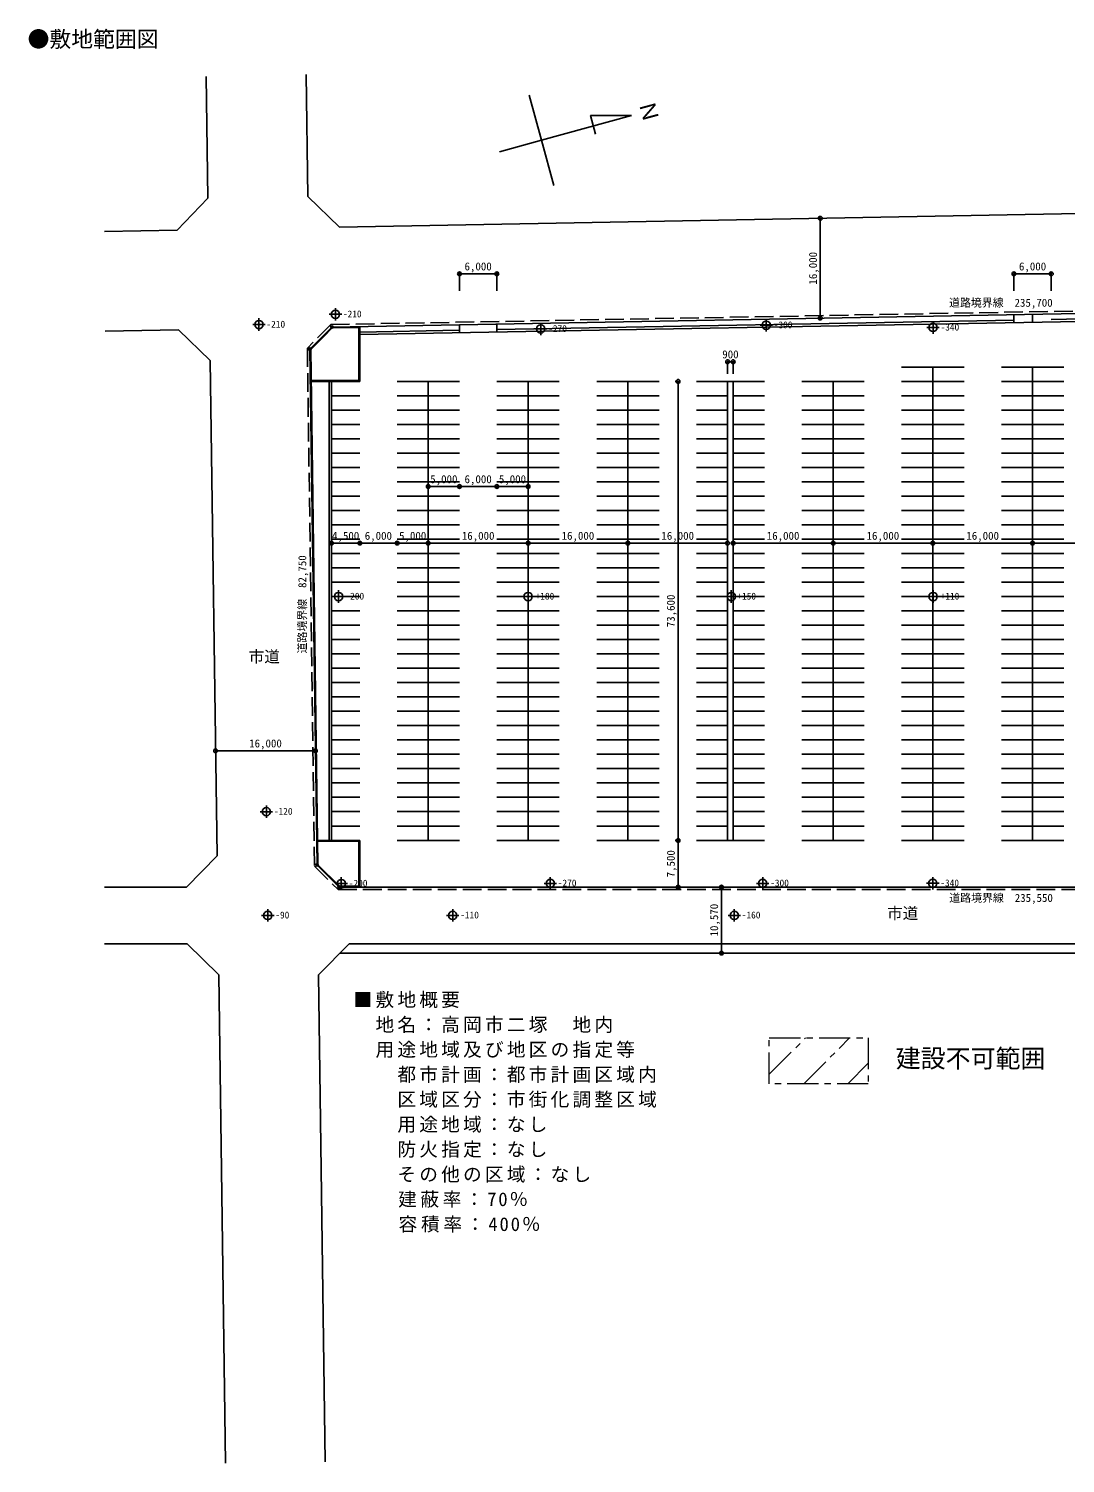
# Model space of a CAD drawing. Units: millimetres at full size, sheet at 1:1000, with parts at other scales. Extents: x -222432 to 152830, y -123842 to 155888.
# Drawn here: x -222432 to -56212, y -74157 to 155888 of the extents above; entities that cross this region are included whole.
import ezdxf
from ezdxf.enums import TextEntityAlignment as Align

# ---------------------------------------------------------------- set-up
doc = ezdxf.new("R2010")
doc.units = ezdxf.units.MM
doc.header["$LTSCALE"] = 1000
doc.header["$PDMODE"] = 32
doc.header["$PDSIZE"] = 600
doc.linetypes.add('CHAIN1', pattern=[8, 5, -1, 1, -1])
doc.linetypes.add('DASHED3', pattern=[4, 3, -1])
for name, color, linetype in [('0-0', 4, 'Continuous'), ('0-8', 4, 'Continuous'), ('3-1', 6, 'Continuous'), ('3-2', 6, 'Continuous'), ('3-3', 6, 'Continuous'), ('8-0', 4, 'Continuous'), ('8-1', 4, 'Continuous'), ('9-0', 6, 'Continuous')]:
    doc.layers.add(name, color=color, linetype=linetype)
doc.layers.add('E-0', color=134, linetype='CHAIN1', lineweight=9)
doc.styles.add('ＭＳ ゴシック', font='')
doc.styles.get('ＭＳ ゴシック').set_extended_font_data('MS Gothic')

msp = doc.modelspace()

# ---------------------------------------------------------------- linework, layer by layer
at = {"layer": '0-0'}
for p, q in [((-193955, 148231), (-193683, 128690)), ((-177957, 148533), (-177686, 128982)), ((-177686, 128982), (-172617, 124074)), ((-193683, 128690), (-198613, 123599)), ((-172617, 124074), (39263, 127943)), ((-210250, 123387), (-198613, 123599)), ((-173811, 108050), (39555, 111945)), ((-210176, 107386), (-198391, 107601)), ((-198391, 107601), (-193323, 102693)), ((-177346, 104514), (-176198, 21772)), ((-193323, 102693), (-192220, 23236)), ((-197151, 18237), (-192220, 23236)), ((-176198, 21772), (-172663, 18237)), ((-210250, 18237), (-197151, 18237)), ((-172663, 18237), (80087, 18237)), ((-210250, 9167), (-197025, 9167)), ((-191956, 4167), (-197025, 9167)), ((-171023, 9167), (-175954, 4167)), ((-172503, 7667), (80087, 7667)), ((-171023, 9167), (80087, 9167)), ((-191956, 4167), (-190869, -74157)), ((-175954, 4167), (-174870, -73935))]:
    msp.add_line(p, q, dxfattribs=at)
at = {"layer": '0-0', "color": 7}
for q in [(-142199, 145228), (-125751, 141956), (-146912, 136162), (-138238, 130761)]:
    msp.add_line((-140219, 137995), q, dxfattribs=at)
at = {"layer": '0-0', "color": 7, "linetype": 'DASHED3'}
for p, q in [((-173984, 108447), (39548, 112345)), ((-173977, 108450), (-177746, 104680)), ((-177749, 104674), (-176596, 21601)), ((-176598, 21606), (-172831, 17840)), ((-172831, 17837), (80087, 17837))]:
    msp.add_line(p, q, dxfattribs=at)
at = {"layer": '0-0', "color": 7}
msp.add_lwpolyline([(-125751, 141956), (-132346, 141956), (-131547, 138976)], dxfattribs=at)
at = {"layer": '0-0'}
msp.add_lwpolyline([(-173811, 108050), (-175235, 106626), (-177346, 104514)], dxfattribs=at)
for centre in [(-173811, 108050), (-177346, 104514), (-176198, 21772), (-172663, 18237)]:
    msp.add_circle(centre, 200, dxfattribs=at)
at = {"layer": '3-1'}
for p, q in [((-169356, 106831), (59847, 111016)), ((-58456, 109256), (25344, 110786)), ((-169356, 99337), (-169356, 108131)), ((-153356, 107123), (-153356, 108423)), ((-147356, 107633), (-64456, 109146)), ((-147356, 107232), (-147356, 108533)), ((-64456, 108746), (-64456, 110046)), ((-61456, 108801), (-61456, 110101)), ((-175129, 106520), (-177196, 104453)), ((-173748, 107901), (-175129, 106520)), ((-173748, 107901), (-169506, 107978)), ((-169506, 99487), (-169506, 107978)), ((-169356, 107231), (-153356, 107523)), ((-177196, 104453), (-176049, 21835)), ((-82456, 101637), (-72456, 101637)), ((-66456, 101637), (-56456, 101637)), ((-173856, 96469), (-173856, 25737)), ((-169506, 25587), (-169506, 18387)), ((-169356, 25737), (-169356, 18237)), ((-176049, 21835), (-172601, 18387)), ((-172601, 18387), (-169506, 18387))]:
    msp.add_line(p, q, dxfattribs=at)
at = {"layer": '3-2'}
for p, q in [((-177127, 99487), (-169506, 99487)), ((-177127, 99337), (-169356, 99337)), ((-174256, 99337), (-174256, 25737)), ((-173856, 99337), (-173856, 25737)), ((-176103, 25737), (-169356, 25737)), ((-176101, 25587), (-169506, 25587))]:
    msp.add_line(p, q, dxfattribs=at)
at = {"layer": '3-3'}
for p, q in [((-77456, 25737), (-77456, 101637)), ((-61456, 25737), (-61456, 101637)), ((-173856, 99337), (-169356, 99337)), ((-163356, 99337), (-153356, 99337)), ((-158356, 25737), (-158356, 99337)), ((-147356, 99337), (-137356, 99337)), ((-142356, 25737), (-142356, 99337)), ((-131356, 99337), (-121356, 99337)), ((-126356, 25737), (-126356, 99337)), ((-115356, 99337), (-104456, 99337)), ((-110356, 25737), (-110356, 99337)), ((-109456, 25737), (-109456, 99337)), ((-98456, 99337), (-88456, 99337)), ((-93456, 25737), (-93456, 99337)), ((-82456, 99337), (-72456, 99337)), ((-66456, 99337), (-56456, 99337)), ((-173856, 97037), (-169356, 97037)), ((-163356, 97037), (-153356, 97037)), ((-147356, 97037), (-137356, 97037)), ((-131356, 97037), (-121356, 97037)), ((-115356, 97037), (-110356, 97037)), ((-109456, 97037), (-104456, 97037)), ((-98456, 97037), (-88456, 97037)), ((-82456, 97037), (-72456, 97037)), ((-66456, 97037), (-56456, 97037)), ((-173856, 94737), (-169356, 94737)), ((-163356, 94737), (-153356, 94737)), ((-147356, 94737), (-137356, 94737)), ((-131356, 94737), (-121356, 94737)), ((-115356, 94737), (-110356, 94737)), ((-109456, 94737), (-104456, 94737)), ((-98456, 94737), (-88456, 94737)), ((-82456, 94737), (-72456, 94737)), ((-66456, 94737), (-56456, 94737)), ((-173856, 92437), (-169356, 92437)), ((-163356, 92437), (-153356, 92437)), ((-147356, 92437), (-137356, 92437)), ((-131356, 92437), (-121356, 92437)), ((-115356, 92437), (-110356, 92437)), ((-109456, 92437), (-104456, 92437)), ((-98456, 92437), (-88456, 92437)), ((-82456, 92437), (-72456, 92437)), ((-66456, 92437), (-56456, 92437)), ((-173856, 90137), (-169356, 90137)), ((-163356, 90137), (-153356, 90137)), ((-147356, 90137), (-137356, 90137)), ((-131356, 90137), (-121356, 90137)), ((-115356, 90137), (-110356, 90137)), ((-109456, 90137), (-104456, 90137)), ((-98456, 90137), (-88456, 90137)), ((-82456, 90137), (-72456, 90137)), ((-66456, 90137), (-56456, 90137)), ((-173856, 87837), (-169356, 87837)), ((-163356, 87837), (-153356, 87837)), ((-131356, 87837), (-121356, 87837)), ((-115356, 87837), (-110356, 87837)), ((-109456, 87837), (-104456, 87837)), ((-98456, 87837), (-88456, 87837)), ((-82456, 87837), (-72456, 87837)), ((-66456, 87837), (-56456, 87837)), ((-173856, 85537), (-169356, 85537)), ((-163356, 85537), (-153356, 85537)), ((-147356, 85537), (-137356, 85537)), ((-131356, 85537), (-121356, 85537)), ((-115356, 85537), (-110356, 85537)), ((-109456, 85537), (-104456, 85537)), ((-98456, 85537), (-88456, 85537)), ((-82456, 85537), (-72456, 85537)), ((-66456, 85537), (-56456, 85537)), ((-173856, 83237), (-169356, 83237)), ((-163356, 83237), (-153356, 83237)), ((-147356, 83237), (-137356, 83237)), ((-131356, 83237), (-121356, 83237)), ((-115356, 83237), (-110356, 83237)), ((-109456, 83237), (-104456, 83237)), ((-98456, 83237), (-88456, 83237)), ((-82456, 83237), (-72456, 83237)), ((-66456, 83237), (-56456, 83237)), ((-173856, 80937), (-169356, 80937)), ((-163356, 80937), (-153356, 80937)), ((-147356, 80937), (-137356, 80937)), ((-131356, 80937), (-121356, 80937)), ((-115356, 80937), (-110356, 80937)), ((-109456, 80937), (-104456, 80937)), ((-98456, 80937), (-88456, 80937)), ((-82456, 80937), (-72456, 80937)), ((-66456, 80937), (-56456, 80937)), ((-173856, 78637), (-169356, 78637)), ((-163356, 78637), (-153356, 78637)), ((-147356, 78637), (-137356, 78637)), ((-131356, 78637), (-121356, 78637)), ((-115356, 78637), (-110356, 78637)), ((-109456, 78637), (-104456, 78637)), ((-98456, 78637), (-88456, 78637)), ((-82456, 78637), (-72456, 78637)), ((-66456, 78637), (-56456, 78637)), ((-173856, 76337), (-169356, 76337)), ((-163356, 76337), (-153356, 76337)), ((-147356, 76337), (-137356, 76337)), ((-131356, 76337), (-121356, 76337)), ((-115356, 76337), (-110356, 76337)), ((-109456, 76337), (-104456, 76337)), ((-98456, 76337), (-88456, 76337)), ((-82456, 76337), (-72456, 76337)), ((-66456, 76337), (-56456, 76337)), ((-173856, 74037), (-169356, 74037)), ((-163356, 74037), (-153356, 74037)), ((-147356, 74037), (-137356, 74037)), ((-131356, 74037), (-121356, 74037)), ((-115356, 74037), (-110356, 74037)), ((-109456, 74037), (-104456, 74037)), ((-98456, 74037), (-88456, 74037)), ((-82456, 74037), (-72456, 74037)), ((-66456, 74037), (-56456, 74037)), ((-173856, 71737), (-169356, 71737)), ((-163356, 71737), (-153356, 71737)), ((-147356, 71737), (-137356, 71737)), ((-131356, 71737), (-121356, 71737)), ((-115356, 71737), (-110356, 71737)), ((-109456, 71737), (-104456, 71737)), ((-98456, 71737), (-88456, 71737)), ((-82456, 71737), (-72456, 71737)), ((-66456, 71737), (-56456, 71737)), ((-173856, 69437), (-169356, 69437)), ((-163356, 69437), (-153356, 69437)), ((-147356, 69437), (-137356, 69437)), ((-131356, 69437), (-121356, 69437)), ((-115356, 69437), (-110356, 69437)), ((-109456, 69437), (-104456, 69437)), ((-98456, 69437), (-88456, 69437)), ((-82456, 69437), (-72456, 69437)), ((-66456, 69437), (-56456, 69437)), ((-173856, 67137), (-169356, 67137)), ((-163356, 67137), (-153356, 67137)), ((-147356, 67137), (-137356, 67137)), ((-131356, 67137), (-121356, 67137)), ((-115356, 67137), (-110356, 67137)), ((-109456, 67137), (-104456, 67137)), ((-98456, 67137), (-88456, 67137)), ((-82456, 67137), (-72456, 67137)), ((-66456, 67137), (-56456, 67137)), ((-173856, 64837), (-169356, 64837)), ((-163356, 64837), (-153356, 64837)), ((-147356, 64837), (-137356, 64837)), ((-131356, 64837), (-121356, 64837)), ((-115356, 64837), (-110356, 64837)), ((-109456, 64837), (-104456, 64837)), ((-98456, 64837), (-88456, 64837)), ((-82456, 64837), (-72456, 64837)), ((-66456, 64837), (-56456, 64837)), ((-173856, 62537), (-169356, 62537)), ((-163356, 62537), (-153356, 62537)), ((-147356, 62537), (-137356, 62537)), ((-131356, 62537), (-121356, 62537)), ((-115356, 62537), (-110356, 62537)), ((-109456, 62537), (-104456, 62537)), ((-98456, 62537), (-88456, 62537)), ((-82456, 62537), (-72456, 62537)), ((-66456, 62537), (-56456, 62537)), ((-173856, 60237), (-169356, 60237)), ((-163356, 60237), (-153356, 60237)), ((-147356, 60237), (-137356, 60237)), ((-131356, 60237), (-121356, 60237)), ((-115356, 60237), (-110356, 60237)), ((-109456, 60237), (-104456, 60237)), ((-98456, 60237), (-88456, 60237)), ((-82456, 60237), (-72456, 60237)), ((-66456, 60237), (-56456, 60237)), ((-173856, 57937), (-169356, 57937)), ((-163356, 57937), (-153356, 57937)), ((-147356, 57937), (-137356, 57937)), ((-131356, 57937), (-121356, 57937)), ((-115356, 57937), (-110356, 57937)), ((-109456, 57937), (-104456, 57937)), ((-98456, 57937), (-88456, 57937)), ((-82456, 57937), (-72456, 57937)), ((-66456, 57937), (-56456, 57937)), ((-173856, 55637), (-169356, 55637)), ((-163356, 55637), (-153356, 55637)), ((-147356, 55637), (-137356, 55637)), ((-131356, 55637), (-121356, 55637)), ((-115356, 55637), (-110356, 55637)), ((-109456, 55637), (-104456, 55637)), ((-98456, 55637), (-88456, 55637)), ((-82456, 55637), (-72456, 55637)), ((-66456, 55637), (-56456, 55637)), ((-173856, 53337), (-169356, 53337)), ((-163356, 53337), (-153356, 53337)), ((-147356, 53337), (-137356, 53337)), ((-131356, 53337), (-121356, 53337)), ((-115356, 53337), (-110356, 53337)), ((-109456, 53337), (-104456, 53337)), ((-98456, 53337), (-88456, 53337)), ((-82456, 53337), (-72456, 53337)), ((-66456, 53337), (-56456, 53337)), ((-173856, 51037), (-169356, 51037)), ((-163356, 51037), (-153356, 51037)), ((-147356, 51037), (-137356, 51037)), ((-131356, 51037), (-121356, 51037)), ((-115356, 51037), (-110356, 51037)), ((-109456, 51037), (-104456, 51037)), ((-98456, 51037), (-88456, 51037)), ((-82456, 51037), (-72456, 51037)), ((-66456, 51037), (-56456, 51037)), ((-173856, 48737), (-169356, 48737)), ((-163356, 48737), (-153356, 48737)), ((-147356, 48737), (-137356, 48737)), ((-131356, 48737), (-121356, 48737)), ((-115356, 48737), (-110356, 48737)), ((-109456, 48737), (-104456, 48737)), ((-98456, 48737), (-88456, 48737)), ((-82456, 48737), (-72456, 48737)), ((-66456, 48737), (-56456, 48737)), ((-173856, 46437), (-169356, 46437)), ((-163356, 46437), (-153356, 46437)), ((-147356, 46437), (-137356, 46437)), ((-131356, 46437), (-121356, 46437)), ((-115356, 46437), (-110356, 46437)), ((-109456, 46437), (-104456, 46437)), ((-98456, 46437), (-88456, 46437)), ((-82456, 46437), (-72456, 46437)), ((-66456, 46437), (-56456, 46437)), ((-173856, 44137), (-169356, 44137)), ((-163356, 44137), (-153356, 44137)), ((-147356, 44137), (-137356, 44137)), ((-131356, 44137), (-121356, 44137)), ((-115356, 44137), (-110356, 44137)), ((-109456, 44137), (-104456, 44137)), ((-98456, 44137), (-88456, 44137)), ((-82456, 44137), (-72456, 44137)), ((-66456, 44137), (-56456, 44137)), ((-173856, 41837), (-169356, 41837)), ((-163356, 41837), (-153356, 41837)), ((-147356, 41837), (-137356, 41837)), ((-131356, 41837), (-121356, 41837)), ((-115356, 41837), (-110356, 41837)), ((-109456, 41837), (-104456, 41837)), ((-98456, 41837), (-88456, 41837)), ((-82456, 41837), (-72456, 41837)), ((-66456, 41837), (-56456, 41837)), ((-173856, 39537), (-169356, 39537)), ((-163356, 39537), (-153356, 39537)), ((-147356, 39537), (-137356, 39537)), ((-131356, 39537), (-121356, 39537)), ((-115356, 39537), (-110356, 39537)), ((-109456, 39537), (-104456, 39537)), ((-98456, 39537), (-88456, 39537)), ((-82456, 39537), (-72456, 39537)), ((-66456, 39537), (-56456, 39537)), ((-173856, 37237), (-169356, 37237)), ((-163356, 37237), (-153356, 37237)), ((-147356, 37237), (-137356, 37237)), ((-131356, 37237), (-121356, 37237)), ((-115356, 37237), (-110356, 37237)), ((-109456, 37237), (-104456, 37237)), ((-98456, 37237), (-88456, 37237)), ((-82456, 37237), (-72456, 37237)), ((-66456, 37237), (-56456, 37237)), ((-173856, 34937), (-169356, 34937)), ((-163356, 34937), (-153356, 34937)), ((-147356, 34937), (-137356, 34937)), ((-131356, 34937), (-121356, 34937)), ((-115356, 34937), (-110356, 34937)), ((-109456, 34937), (-104456, 34937)), ((-98456, 34937), (-88456, 34937)), ((-82456, 34937), (-72456, 34937)), ((-66456, 34937), (-56456, 34937)), ((-173856, 32637), (-169356, 32637)), ((-163356, 32637), (-153356, 32637)), ((-147356, 32637), (-137356, 32637)), ((-131356, 32637), (-121356, 32637)), ((-115356, 32637), (-110356, 32637)), ((-109456, 32637), (-104456, 32637)), ((-98456, 32637), (-88456, 32637)), ((-82456, 32637), (-72456, 32637)), ((-66456, 32637), (-56456, 32637)), ((-173856, 30337), (-169356, 30337)), ((-163356, 30337), (-153356, 30337)), ((-147356, 30337), (-137356, 30337)), ((-131356, 30337), (-121356, 30337)), ((-115356, 30337), (-110356, 30337)), ((-109456, 30337), (-104456, 30337)), ((-98456, 30337), (-88456, 30337)), ((-82456, 30337), (-72456, 30337)), ((-66456, 30337), (-56456, 30337)), ((-173856, 28037), (-169356, 28037)), ((-163356, 28037), (-153356, 28037)), ((-147356, 28037), (-137356, 28037)), ((-131356, 28037), (-121356, 28037)), ((-115356, 28037), (-110356, 28037)), ((-109456, 28037), (-104456, 28037)), ((-98456, 28037), (-88456, 28037)), ((-82456, 28037), (-72456, 28037)), ((-66456, 28037), (-56456, 28037)), ((-173856, 25737), (-169356, 25737)), ((-163356, 25737), (-153356, 25737)), ((-147356, 25737), (-137356, 25737)), ((-131356, 25737), (-121356, 25737)), ((-115356, 25737), (-104456, 25737)), ((-98456, 25737), (-88456, 25737)), ((-82456, 25737), (-72456, 25737)), ((-66456, 25737), (-56456, 25737))]:
    msp.add_line(p, q, dxfattribs=at)
msp.add_lwpolyline([(-147356, 87837), (-140438, 87837), (-137356, 87837)], dxfattribs=at)
at = {"layer": '8-0'}
for p, q in [((-95499, 125482), (-95864, 125482)), ((-95499, 125482), (-95499, 109479)), ((-147356, 116593), (-153356, 116593)), ((-153356, 116593), (-153356, 113852)), ((-147356, 116593), (-147356, 113852)), ((-58456, 116593), (-64456, 116593)), ((-64456, 116593), (-64456, 113852)), ((-58456, 116593), (-58456, 113852)), ((-95499, 109479), (-95864, 109479)), ((-110356, 102490), (-109456, 102490)), ((-110356, 102490), (-110356, 100541)), ((-109456, 102490), (-109456, 100541)), ((-118296, 99337), (-118783, 99337)), ((-118296, 25737), (-118296, 99337)), ((-158356, 82474), (-153356, 82474)), ((-158356, 82474), (-158356, 82464)), ((-153356, 82474), (-153356, 82464)), ((-153356, 82474), (-147356, 82474)), ((-147356, 82474), (-147356, 82464)), ((-147356, 82474), (-142356, 82474)), ((-142356, 82474), (-142356, 82464)), ((-173856, 73397), (-169356, 73397)), ((-169356, 73397), (-163356, 73397)), ((-163356, 73397), (-158356, 73397)), ((-158356, 73397), (-142356, 73397)), ((-142356, 73397), (-126356, 73397)), ((-126356, 73397), (-110356, 73397)), ((-109456, 73397), (-93456, 73397)), ((-93456, 73397), (-77456, 73397)), ((-77456, 73397), (-61456, 73397)), ((-61456, 73397), (-45456, 73397)), ((-176453, 40105), (-192454, 40105)), ((-192454, 40105), (-192454, 40049)), ((-176453, 40105), (-176453, 40049)), ((-118296, 25737), (-118783, 25737)), ((-118296, 18237), (-118296, 25737)), ((-118296, 18237), (-118783, 18237)), ((-111347, 18237), (-111469, 18237)), ((-111347, 7667), (-111347, 18237)), ((-111347, 7667), (-111469, 7667))]:
    msp.add_line(p, q, dxfattribs=at)
at = {"layer": '8-0', "color": 5}
for p in [(-95499, 125482), (-153356, 116593), (-147356, 116593), (-64456, 116593), (-58456, 116593), (-95499, 109479), (-110356, 102490), (-109456, 102490), (-118296, 99337), (-158356, 82474), (-153356, 82474), (-147356, 82474), (-142356, 82474), (-173856, 73397), (-169356, 73397), (-163356, 73397), (-158356, 73397), (-142356, 73397), (-126356, 73397), (-110356, 73397), (-109456, 73397), (-93456, 73397), (-77456, 73397), (-61456, 73397), (-192454, 40105), (-176453, 40105), (-118296, 25737), (-118296, 18237), (-111347, 18237), (-111347, 7667)]:
    msp.add_point(p, dxfattribs=at)
at = {"layer": '9-0'}
for p, q in [((-173246, 111086), (-173246, 109086)), ((-186504, 108446), (-184504, 108446)), ((-185504, 109446), (-185504, 107446)), ((-174246, 110086), (-172246, 110086)), ((-140329, 108746), (-140329, 106746)), ((-105163, 108341), (-103163, 108341)), ((-104163, 109341), (-104163, 107341)), ((-77420, 108975), (-77420, 106975)), ((-141329, 107746), (-139329, 107746)), ((-78420, 107975), (-76420, 107975)), ((-173740, 64837), (-171740, 64837)), ((-172740, 65837), (-172740, 63837)), ((-143356, 64837), (-141356, 64837)), ((-142356, 65837), (-142356, 63837)), ((-110770, 64837), (-108770, 64837)), ((-109770, 65837), (-109770, 63837)), ((-78417, 64837), (-76417, 64837)), ((-77417, 65837), (-77417, 63837)), ((-185318, 30329), (-183318, 30329)), ((-184318, 31329), (-184318, 29329)), ((-173304, 18810), (-171304, 18810)), ((-172304, 19810), (-172304, 17810)), ((-139794, 18837), (-137794, 18837)), ((-138794, 19837), (-138794, 17837)), ((-105735, 18837), (-103735, 18837)), ((-104735, 19837), (-104735, 17837)), ((-78456, 18846), (-76456, 18846)), ((-77456, 19846), (-77456, 17846)), ((-184087, 14702), (-184087, 12702)), ((-154440, 14702), (-154440, 12702)), ((-109292, 14702), (-109292, 12702)), ((-185087, 13702), (-183087, 13702)), ((-155440, 13702), (-153440, 13702)), ((-110292, 13702), (-108292, 13702))]:
    msp.add_line(p, q, dxfattribs=at)
for centre in [(-173246, 110086), (-185504, 108446), (-140329, 107746), (-104163, 108341), (-77420, 107975), (-172740, 64837), (-142356, 64837), (-109770, 64837), (-77417, 64837), (-184318, 30329), (-172304, 18810), (-138794, 18837), (-104735, 18837), (-77456, 18846), (-184087, 13702), (-154440, 13702), (-109292, 13702)]:
    msp.add_circle(centre, 667, dxfattribs=at)
at = {"layer": 'E-0'}
for p, q in [((-103691, -11767), (-97879, -5955)), ((-98143, -13290), (-90808, -5955)), ((-91071, -13290), (-87799, -10018))]:
    msp.add_line(p, q, dxfattribs=at)
msp.add_lwpolyline([(-103691, -5955), (-87799, -5955), (-87799, -13290), (-103691, -13290)], close=True, dxfattribs=at)

# ---------------------------------------------------------------- texts
at = {"layer": '0-8', "style": 'ＭＳ ゴシック'}
for s, height, rotation, p in [('Ｎ', 2566, 285, (-125382, 143763)), ('道路境界線\u300082,750', 1283, 90, (-177537, 55711))]:
    msp.add_text(s, height=height, rotation=rotation, dxfattribs=at).set_placement(p, align=Align.BOTTOM_LEFT)
for s, p in [('道路境界線\u3000235,700', (-74850, 110916)), ('道路境界線\u3000235,550', (-74819, 15480))]:
    msp.add_text(s, height=1283, dxfattribs=at).set_placement(p, align=Align.BOTTOM_LEFT)
at = {"layer": '8-0', "style": 'ＭＳ ゴシック'}
for s, p in [('16,000', (-95649, 114856)), ('73,600', (-118446, 59912)), ('7,500', (-118446, 19799)), ('10,570', (-111497, 10327))]:
    msp.add_text(s, height=1283, rotation=90, dxfattribs=at).set_placement(p, align=Align.BOTTOM_LEFT)
for s, p in [('6,000', (-152544, 116743)), ('6,000', (-63644, 116743)), ('900', (-111219, 102640)), ('5,000', (-158044, 82624)), ('6,000', (-152544, 82624)), ('5,000', (-147044, 82624)), ('4,500', (-173794, 73547)), ('6,000', (-168544, 73547)), ('5,000', (-163044, 73547)), ('16,000', (-152981, 73547)), ('16,000', (-136981, 73547)), ('16,000', (-120981, 73547)), ('16,000', (-104081, 73547)), ('16,000', (-88081, 73547)), ('16,000', (-72081, 73547)), ('16,000', (-187078, 40255))]:
    msp.add_text(s, height=1283, dxfattribs=at).set_placement(p, align=Align.BOTTOM_LEFT)
at = {"layer": '8-1', "style": 'ＭＳ ゴシック'}
for p in [(-187157, 53734), (-84786, 12586)]:
    msp.add_text('市道', height=1833, dxfattribs=at).set_placement(p, align=Align.BOTTOM_LEFT)
at = {"layer": '9-0', "color": 4, "style": 'ＭＳ ゴシック'}
for s, p in [('-210', (-172043, 109268)), ('-210', (-184301, 107628)), ('-270', (-139125, 106928)), ('-300', (-102959, 107522)), ('-340', (-76216, 107156)), ('-200', (-171633, 64018)), ('+180', (-141152, 64018)), ('+150', (-108799, 64018)), ('+110', (-76203, 64018)), ('-120', (-183114, 29510)), ('-200', (-171101, 17992)), ('-270', (-137590, 18019)), ('-300', (-103531, 18019)), ('-340', (-76252, 18027)), ('-90', (-182883, 12883)), ('-110', (-153236, 12883)), ('-160', (-108089, 12883))]:
    msp.add_text(s, height=1100, dxfattribs=at).set_placement(p, align=Align.BOTTOM_LEFT)
at = {"layer": 'E-0', "color": 4, "style": 'ＭＳ ゴシック'}
for s, height, p in [('●敷地範囲図', 2566, (-222607, 152161)), ('建設不可範囲', 2933, (-83399, -11578))]:
    msp.add_text(s, height=height, dxfattribs=at).set_placement(p, align=Align.BOTTOM_LEFT)
at = {"layer": 'E-0', "color": 7, "char_height": 2199, "attachment_point": 7, "style": 'ＭＳ ゴシック'}
for s, insert in [('\\T1.17;■敷地概要', (-170331, -1159)), ('\\T1.17;\u3000地名：高岡市二塚\u3000地内', (-170331, -5159)), ('\\T1.17;\u3000用途地域及び地区の指定等', (-170331, -9159)), ('\\T1.17;\u3000\u3000都市計画：都市計画区域内', (-170331, -13159)), ('\\T1.17;\u3000\u3000区域区分：市街化調整区域', (-170331, -17159)), ('\\T1.17;\u3000\u3000用途地域：なし', (-170331, -21159)), ('\\T1.17;\u3000\u3000防火指定：なし', (-170331, -25159)), ('\\T1.17;\u3000\u3000その他の区域：なし', (-170331, -29159)), ('\\T1.19;\u3000\u3000建蔽率：70％', (-170331, -33159)), ('\\T1.2;\u3000\u3000容積率：400％', (-170331, -37159))]:
    msp.add_mtext(s, dxfattribs=dict(at, insert=insert))

doc.saveas('drawing.dxf')
